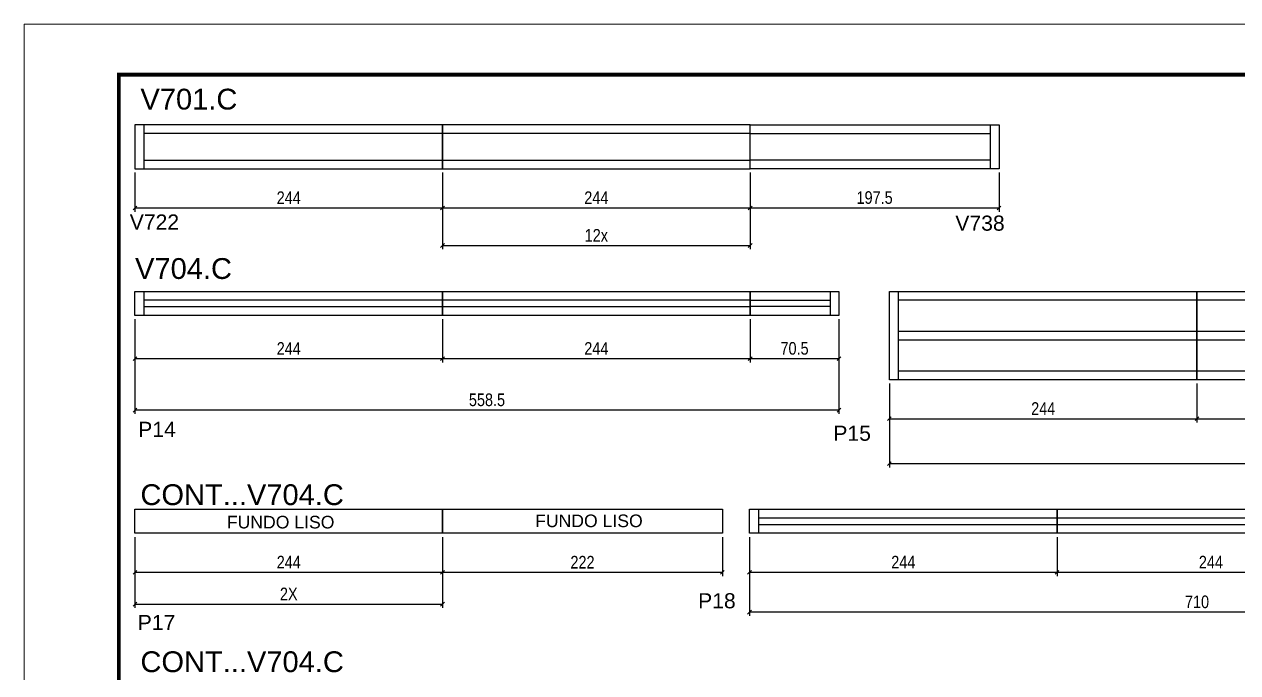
# Model space of a CAD drawing. Extents: x 1635 to 7875, y 358 to 2556.
# Drawn here: x 3233 to 4196, y 893 to 1408 of the extents above; entities that cross this region are included whole.
import ezdxf

# ---------------------------------------------------------------- set-up
doc = ezdxf.new("R2010")
doc.units = 0
doc.linetypes.add('DASHED', pattern=[0.75, 0.5, -0.25])
for name, color, linetype in [('5', 5, 'Continuous'), ('COTA', 241, 'Continuous'), ('NOMENCLATURA', 7, 'Continuous'), ('Painéis', 200, 'Continuous'), ('SARR_2.2x7', 40, 'Continuous')]:
    doc.layers.add(name, color=color, linetype=linetype)
doc.layers.add('Folhas', color=255, linetype='Continuous', lineweight=9)
doc.layers.add('SARRAFO DE PRESSAO', color=251, linetype='DASHED', lineweight=9)
doc.styles.add('ARIAL', font='arial.ttf')
doc.styles.add('COTA TECNICA-50', font='techl___.ttf', dxfattribs={"height": 10})
doc.styles.get("Standard").update_dxf_attribs({"font": 'arial.ttf'})
doc.dimstyles.new('COTA PAINEL-50', dxfattribs={"dimtxt": 10, "dimasz": 3, "dimexe": 3, "dimexo": 3, "dimgap": 3, "dimtad": 1, "dimdec": 1, "dimzin": 12, "dimdsep": 46, "dimtxsty": 'COTA TECNICA-50', "dimblk1": 'OBLIQUE', "dimblk2": 'OBLIQUE', "dimsah": 1, "dimcen": 0.9, "dimclrd": 4, "dimclre": 4, "dimclrt": 240, "dimadec": 1, "dimazin": 3, "dimtfac": 1, "dimtdec": 1, "dimtmove": 0, "dimatfit": 3, "dimfxl": 1, "dimtolj": 1, "dimtzin": 12, "dimarcsym": 0})

# ---------------------------------------------------------------- blocks, each defined once
blk = doc.blocks.new('9999999999')
at = {"layer": 'Folhas'}
blk.add_lwpolyline([(98138.98, 34190.21), (99623.98, 34190.21), (99623.98, 35240.21), (98138.98, 35240.21)], close=True, dxfattribs=at)
at = {"layer": 'Folhas', "color": 30, "const_width": 3}
blk.add_lwpolyline([(98213.98, 34230.21), (99583.98, 34230.21), (99583.98, 35200.21), (98213.98, 35200.21)], close=True, dxfattribs=at)
blk = doc.blocks.new('_Oblique')
at = {"color": 0, "linetype": 'ByBlock', "lineweight": -2}
blk.add_line((-0.5, -0.5), (0.5, 0.5), dxfattribs=at)
blk = doc.blocks.new('*D6')
at = {"layer": 'COTA', "color": 4, "linetype": 'ByBlock', "lineweight": -2, "transparency": 16777216}
for p, q in [((3809.09, 1290.09), (3809.09, 1259.1)), ((4006.61, 1290.09), (4006.61, 1259.1)), ((3809.09, 1262.1), (4006.61, 1262.1))]:
    blk.add_line(p, q, dxfattribs=at)
at = {"layer": 'Defpoints', "color": 0, "linetype": 'ByBlock', "transparency": 16777216}
for p in [(3809.09, 1293.09), (4006.61, 1293.09), (4006.61, 1262.1)]:
    blk.add_point(p, dxfattribs=at)
at = {"layer": 'COTA', "color": 4, "linetype": 'ByBlock', "lineweight": -2, "transparency": 16777216, "xscale": 3, "yscale": 3, "zscale": 3, "rotation": 180}
blk.add_blockref('_Oblique', (3809.09, 1262.1), dxfattribs=at)
at = {"layer": 'COTA', "color": 4, "linetype": 'ByBlock', "lineweight": -2, "transparency": 16777216, "xscale": 3, "yscale": 3, "zscale": 3}
blk.add_blockref('_Oblique', (4006.61, 1262.1), dxfattribs=at)
at = {"layer": 'COTA', "color": 240, "linetype": 'ByBlock', "transparency": 16777216, "insert": (3907.85, 1270.24), "char_height": 10, "attachment_point": 5, "style": 'COTA TECNICA-50'}
blk.add_mtext('\\A1;197.5', dxfattribs=at)
blk = doc.blocks.new('*D7')
at = {"layer": 'COTA', "color": 4, "linetype": 'ByBlock', "lineweight": -2, "transparency": 16777216}
for p, q in [((3321.09, 1290.09), (3321.09, 1259.1)), ((3565.09, 1290.09), (3565.09, 1259.1)), ((3321.09, 1262.1), (3565.09, 1262.1))]:
    blk.add_line(p, q, dxfattribs=at)
at = {"layer": 'Defpoints', "color": 0, "linetype": 'ByBlock', "transparency": 16777216}
for p in [(3321.09, 1293.09), (3565.09, 1293.09), (3565.09, 1262.1)]:
    blk.add_point(p, dxfattribs=at)
at = {"layer": 'COTA', "color": 4, "linetype": 'ByBlock', "lineweight": -2, "transparency": 16777216, "xscale": 3, "yscale": 3, "zscale": 3, "rotation": 180}
blk.add_blockref('_Oblique', (3321.09, 1262.1), dxfattribs=at)
at = {"layer": 'COTA', "color": 4, "linetype": 'ByBlock', "lineweight": -2, "transparency": 16777216, "xscale": 3, "yscale": 3, "zscale": 3}
blk.add_blockref('_Oblique', (3565.09, 1262.1), dxfattribs=at)
at = {"layer": 'COTA', "color": 240, "linetype": 'ByBlock', "transparency": 16777216, "insert": (3443.09, 1270.18), "char_height": 10, "attachment_point": 5, "style": 'COTA TECNICA-50'}
blk.add_mtext('\\A1;244', dxfattribs=at)
blk = doc.blocks.new('*D8')
at = {"layer": 'COTA', "color": 4, "linetype": 'ByBlock', "lineweight": -2, "transparency": 16777216}
for p, q in [((3565.09, 1290.09), (3565.09, 1259.1)), ((3809.09, 1290.09), (3809.09, 1259.1)), ((3565.09, 1262.1), (3809.09, 1262.1))]:
    blk.add_line(p, q, dxfattribs=at)
at = {"layer": 'Defpoints', "color": 0, "linetype": 'ByBlock', "transparency": 16777216}
for p in [(3565.09, 1293.09), (3809.09, 1293.09), (3809.09, 1262.1)]:
    blk.add_point(p, dxfattribs=at)
at = {"layer": 'COTA', "color": 4, "linetype": 'ByBlock', "lineweight": -2, "transparency": 16777216, "xscale": 3, "yscale": 3, "zscale": 3, "rotation": 180}
blk.add_blockref('_Oblique', (3565.09, 1262.1), dxfattribs=at)
at = {"layer": 'COTA', "color": 4, "linetype": 'ByBlock', "lineweight": -2, "transparency": 16777216, "xscale": 3, "yscale": 3, "zscale": 3}
blk.add_blockref('_Oblique', (3809.09, 1262.1), dxfattribs=at)
at = {"layer": 'COTA', "color": 240, "linetype": 'ByBlock', "transparency": 16777216, "insert": (3687.09, 1270.18), "char_height": 10, "attachment_point": 5, "style": 'COTA TECNICA-50'}
blk.add_mtext('\\A1;244', dxfattribs=at)
blk = doc.blocks.new('*D55')
at = {"layer": 'Defpoints', "color": 0, "linetype": 'ByBlock', "transparency": 16777216}
for p in [(3565.09, 1293.09), (3809.09, 1293.09), (3809.09, 1232.3)]:
    blk.add_point(p, dxfattribs=at)
at = {"layer": 'Painéis', "color": 4, "linetype": 'ByBlock', "lineweight": -2, "transparency": 16777216}
for p, q in [((3565.09, 1290.09), (3565.09, 1229.3)), ((3809.09, 1290.09), (3809.09, 1229.3)), ((3565.09, 1232.3), (3809.09, 1232.3))]:
    blk.add_line(p, q, dxfattribs=at)
at = {"layer": 'Painéis', "color": 4, "linetype": 'ByBlock', "lineweight": -2, "transparency": 16777216, "xscale": 3, "yscale": 3, "zscale": 3, "rotation": 180}
blk.add_blockref('_Oblique', (3565.09, 1232.3), dxfattribs=at)
at = {"layer": 'Painéis', "color": 4, "linetype": 'ByBlock', "lineweight": -2, "transparency": 16777216, "xscale": 3, "yscale": 3, "zscale": 3}
blk.add_blockref('_Oblique', (3809.09, 1232.3), dxfattribs=at)
at = {"layer": 'Painéis', "color": 240, "linetype": 'ByBlock', "transparency": 16777216, "insert": (3687.09, 1240.35), "char_height": 10, "attachment_point": 5, "style": 'COTA TECNICA-50'}
blk.add_mtext('\\A1;12x', dxfattribs=at)
blk = doc.blocks.new('*D81')
at = {"layer": 'Defpoints', "color": 0, "linetype": 'ByBlock', "transparency": 16777216}
for p in [(3321.09, 1176.85), (3879.59, 1176.85), (3321.09, 1101.7)]:
    blk.add_point(p, dxfattribs=at)
at = {"layer": 'Painéis', "color": 4, "linetype": 'ByBlock', "lineweight": -2, "transparency": 16777216}
for p, q in [((3321.09, 1173.85), (3321.09, 1098.7)), ((3879.59, 1173.85), (3879.59, 1098.7)), ((3879.59, 1101.7), (3321.09, 1101.7))]:
    blk.add_line(p, q, dxfattribs=at)
at = {"layer": 'Painéis', "color": 4, "linetype": 'ByBlock', "lineweight": -2, "transparency": 16777216, "xscale": 3, "yscale": 3, "zscale": 3, "rotation": 180}
blk.add_blockref('_Oblique', (3321.09, 1101.7), dxfattribs=at)
at = {"layer": 'Painéis', "color": 4, "linetype": 'ByBlock', "lineweight": -2, "transparency": 16777216, "xscale": 3, "yscale": 3, "zscale": 3}
blk.add_blockref('_Oblique', (3879.59, 1101.7), dxfattribs=at)
at = {"layer": 'Painéis', "color": 240, "linetype": 'ByBlock', "transparency": 16777216, "insert": (3600.34, 1109.83), "char_height": 10, "attachment_point": 5, "style": 'COTA TECNICA-50'}
blk.add_mtext('\\A1;558.5', dxfattribs=at)
blk = doc.blocks.new('*D82')
at = {"layer": 'Defpoints', "color": 0, "linetype": 'ByBlock', "transparency": 16777216}
for p in [(3919.59, 1125.85), (4629.59, 1125.85), (4629.59, 1059.29)]:
    blk.add_point(p, dxfattribs=at)
at = {"layer": 'Painéis', "color": 4, "linetype": 'ByBlock', "lineweight": -2, "transparency": 16777216}
for p, q in [((3919.59, 1122.85), (3919.59, 1056.29)), ((4629.59, 1122.85), (4629.59, 1056.29)), ((3919.59, 1059.29), (4629.59, 1059.29))]:
    blk.add_line(p, q, dxfattribs=at)
at = {"layer": 'Painéis', "color": 4, "linetype": 'ByBlock', "lineweight": -2, "transparency": 16777216, "xscale": 3, "yscale": 3, "zscale": 3, "rotation": 180}
blk.add_blockref('_Oblique', (3919.59, 1059.29), dxfattribs=at)
at = {"layer": 'Painéis', "color": 4, "linetype": 'ByBlock', "lineweight": -2, "transparency": 16777216, "xscale": 3, "yscale": 3, "zscale": 3}
blk.add_blockref('_Oblique', (4629.59, 1059.29), dxfattribs=at)
at = {"layer": 'Painéis', "color": 240, "linetype": 'ByBlock', "transparency": 16777216, "insert": (4274.59, 1067.39), "char_height": 10, "attachment_point": 5, "style": 'COTA TECNICA-50'}
blk.add_mtext('\\A1;710', dxfattribs=at)
blk = doc.blocks.new('*D31')
at = {"layer": 'Defpoints', "color": 0, "linetype": 'ByBlock', "transparency": 16777216}
for p in [(3321.09, 1176.85), (3565.09, 1176.85), (3565.09, 1142.53)]:
    blk.add_point(p, dxfattribs=at)
at = {"layer": 'Painéis', "color": 4, "linetype": 'ByBlock', "lineweight": -2, "transparency": 16777216}
for p, q in [((3321.09, 1173.85), (3321.09, 1139.53)), ((3565.09, 1173.85), (3565.09, 1139.53)), ((3321.09, 1142.53), (3565.09, 1142.53))]:
    blk.add_line(p, q, dxfattribs=at)
at = {"layer": 'Painéis', "color": 4, "linetype": 'ByBlock', "lineweight": -2, "transparency": 16777216, "xscale": 3, "yscale": 3, "zscale": 3, "rotation": 180}
blk.add_blockref('_Oblique', (3321.09, 1142.53), dxfattribs=at)
at = {"layer": 'Painéis', "color": 4, "linetype": 'ByBlock', "lineweight": -2, "transparency": 16777216, "xscale": 3, "yscale": 3, "zscale": 3}
blk.add_blockref('_Oblique', (3565.09, 1142.53), dxfattribs=at)
at = {"layer": 'Painéis', "color": 240, "linetype": 'ByBlock', "transparency": 16777216, "insert": (3443.09, 1150.61), "char_height": 10, "attachment_point": 5, "style": 'COTA TECNICA-50'}
blk.add_mtext('\\A1;244', dxfattribs=at)
blk = doc.blocks.new('*D32')
at = {"layer": 'Defpoints', "color": 0, "linetype": 'ByBlock', "transparency": 16777216}
for p in [(3565.09, 1176.85), (3809.09, 1176.85), (3809.09, 1142.53)]:
    blk.add_point(p, dxfattribs=at)
at = {"layer": 'Painéis', "color": 4, "linetype": 'ByBlock', "lineweight": -2, "transparency": 16777216}
for p, q in [((3565.09, 1173.85), (3565.09, 1139.53)), ((3809.09, 1173.85), (3809.09, 1139.53)), ((3565.09, 1142.53), (3809.09, 1142.53))]:
    blk.add_line(p, q, dxfattribs=at)
at = {"layer": 'Painéis', "color": 4, "linetype": 'ByBlock', "lineweight": -2, "transparency": 16777216, "xscale": 3, "yscale": 3, "zscale": 3, "rotation": 180}
blk.add_blockref('_Oblique', (3565.09, 1142.53), dxfattribs=at)
at = {"layer": 'Painéis', "color": 4, "linetype": 'ByBlock', "lineweight": -2, "transparency": 16777216, "xscale": 3, "yscale": 3, "zscale": 3}
blk.add_blockref('_Oblique', (3809.09, 1142.53), dxfattribs=at)
at = {"layer": 'Painéis', "color": 240, "linetype": 'ByBlock', "transparency": 16777216, "insert": (3687.09, 1150.61), "char_height": 10, "attachment_point": 5, "style": 'COTA TECNICA-50'}
blk.add_mtext('\\A1;244', dxfattribs=at)
blk = doc.blocks.new('*D83')
at = {"layer": 'Defpoints', "color": 0, "linetype": 'ByBlock', "transparency": 16777216}
for p in [(3809.09, 1176.85), (3879.59, 1176.85), (3879.59, 1142.53)]:
    blk.add_point(p, dxfattribs=at)
at = {"layer": 'Painéis', "color": 4, "linetype": 'ByBlock', "lineweight": -2, "transparency": 16777216}
for p, q in [((3809.09, 1173.85), (3809.09, 1139.53)), ((3879.59, 1173.85), (3879.59, 1139.53)), ((3809.09, 1142.53), (3879.59, 1142.53))]:
    blk.add_line(p, q, dxfattribs=at)
at = {"layer": 'Painéis', "color": 4, "linetype": 'ByBlock', "lineweight": -2, "transparency": 16777216, "xscale": 3, "yscale": 3, "zscale": 3, "rotation": 180}
blk.add_blockref('_Oblique', (3809.09, 1142.53), dxfattribs=at)
at = {"layer": 'Painéis', "color": 4, "linetype": 'ByBlock', "lineweight": -2, "transparency": 16777216, "xscale": 3, "yscale": 3, "zscale": 3}
blk.add_blockref('_Oblique', (3879.59, 1142.53), dxfattribs=at)
at = {"layer": 'Painéis', "color": 240, "linetype": 'ByBlock', "transparency": 16777216, "insert": (3844.34, 1150.64), "char_height": 10, "attachment_point": 5, "style": 'COTA TECNICA-50'}
blk.add_mtext('\\A1;70.5', dxfattribs=at)
blk = doc.blocks.new('*D85')
at = {"layer": 'COTA', "color": 4, "linetype": 'ByBlock', "lineweight": -2, "transparency": 16777216}
for p, q in [((3919.59, 1122.85), (3919.59, 1091.86)), ((4163.59, 1122.85), (4163.59, 1091.86)), ((3919.59, 1094.86), (4163.59, 1094.86))]:
    blk.add_line(p, q, dxfattribs=at)
at = {"layer": 'Defpoints', "color": 0, "linetype": 'ByBlock', "transparency": 16777216}
for p in [(3919.59, 1125.85), (4163.59, 1125.85), (4163.59, 1094.86)]:
    blk.add_point(p, dxfattribs=at)
at = {"layer": 'COTA', "color": 4, "linetype": 'ByBlock', "lineweight": -2, "transparency": 16777216, "xscale": 3, "yscale": 3, "zscale": 3, "rotation": 180}
blk.add_blockref('_Oblique', (3919.59, 1094.86), dxfattribs=at)
at = {"layer": 'COTA', "color": 4, "linetype": 'ByBlock', "lineweight": -2, "transparency": 16777216, "xscale": 3, "yscale": 3, "zscale": 3}
blk.add_blockref('_Oblique', (4163.59, 1094.86), dxfattribs=at)
at = {"layer": 'COTA', "color": 240, "linetype": 'ByBlock', "transparency": 16777216, "insert": (4041.59, 1102.93), "char_height": 10, "attachment_point": 5, "style": 'COTA TECNICA-50'}
blk.add_mtext('\\A1;244', dxfattribs=at)
blk = doc.blocks.new('*D33')
at = {"layer": 'COTA', "color": 4, "linetype": 'ByBlock', "lineweight": -2, "transparency": 16777216}
for p, q in [((4163.59, 1122.85), (4163.59, 1091.86)), ((4407.59, 1122.85), (4407.59, 1091.86)), ((4163.59, 1094.86), (4407.59, 1094.86))]:
    blk.add_line(p, q, dxfattribs=at)
at = {"layer": 'Defpoints', "color": 0, "linetype": 'ByBlock', "transparency": 16777216}
for p in [(4163.59, 1125.85), (4407.59, 1125.85), (4407.59, 1094.86)]:
    blk.add_point(p, dxfattribs=at)
at = {"layer": 'COTA', "color": 4, "linetype": 'ByBlock', "lineweight": -2, "transparency": 16777216, "xscale": 3, "yscale": 3, "zscale": 3, "rotation": 180}
blk.add_blockref('_Oblique', (4163.59, 1094.86), dxfattribs=at)
at = {"layer": 'COTA', "color": 4, "linetype": 'ByBlock', "lineweight": -2, "transparency": 16777216, "xscale": 3, "yscale": 3, "zscale": 3}
blk.add_blockref('_Oblique', (4407.59, 1094.86), dxfattribs=at)
at = {"layer": 'COTA', "color": 240, "linetype": 'ByBlock', "transparency": 16777216, "insert": (4285.59, 1102.93), "char_height": 10, "attachment_point": 5, "style": 'COTA TECNICA-50'}
blk.add_mtext('\\A1;244', dxfattribs=at)
blk = doc.blocks.new('*D87')
at = {"layer": 'COTA', "color": 4, "linetype": 'ByBlock', "lineweight": -2, "transparency": 16777216}
for p, q in [((3321.09, 1001.07), (3321.09, 970.08)), ((3565.09, 1001.07), (3565.09, 970.08)), ((3321.09, 973.08), (3565.09, 973.08))]:
    blk.add_line(p, q, dxfattribs=at)
at = {"layer": 'Defpoints', "color": 0, "linetype": 'ByBlock', "transparency": 16777216}
for p in [(3321.09, 1004.07), (3565.09, 1004.07), (3565.09, 973.08)]:
    blk.add_point(p, dxfattribs=at)
at = {"layer": 'COTA', "color": 4, "linetype": 'ByBlock', "lineweight": -2, "transparency": 16777216, "xscale": 3, "yscale": 3, "zscale": 3, "rotation": 180}
blk.add_blockref('_Oblique', (3321.09, 973.08), dxfattribs=at)
at = {"layer": 'COTA', "color": 4, "linetype": 'ByBlock', "lineweight": -2, "transparency": 16777216, "xscale": 3, "yscale": 3, "zscale": 3}
blk.add_blockref('_Oblique', (3565.09, 973.08), dxfattribs=at)
at = {"layer": 'COTA', "color": 240, "linetype": 'ByBlock', "transparency": 16777216, "insert": (3443.09, 981.15), "char_height": 10, "attachment_point": 5, "style": 'COTA TECNICA-50'}
blk.add_mtext('\\A1;244', dxfattribs=at)
blk = doc.blocks.new('*D34')
at = {"layer": 'COTA', "color": 4, "linetype": 'ByBlock', "lineweight": -2, "transparency": 16777216}
for p, q in [((3565.09, 1001.07), (3565.09, 970.08)), ((3787.09, 1001.07), (3787.09, 970.08)), ((3565.09, 973.08), (3787.09, 973.08))]:
    blk.add_line(p, q, dxfattribs=at)
at = {"layer": 'Defpoints', "color": 0, "linetype": 'ByBlock', "transparency": 16777216}
for p in [(3565.09, 1004.07), (3787.09, 1004.07), (3787.09, 973.08)]:
    blk.add_point(p, dxfattribs=at)
at = {"layer": 'COTA', "color": 4, "linetype": 'ByBlock', "lineweight": -2, "transparency": 16777216, "xscale": 3, "yscale": 3, "zscale": 3, "rotation": 180}
blk.add_blockref('_Oblique', (3565.09, 973.08), dxfattribs=at)
at = {"layer": 'COTA', "color": 4, "linetype": 'ByBlock', "lineweight": -2, "transparency": 16777216, "xscale": 3, "yscale": 3, "zscale": 3}
blk.add_blockref('_Oblique', (3787.09, 973.08), dxfattribs=at)
at = {"layer": 'COTA', "color": 240, "linetype": 'ByBlock', "transparency": 16777216, "insert": (3676.09, 981.08), "char_height": 10, "attachment_point": 5, "style": 'COTA TECNICA-50'}
blk.add_mtext('\\A1;222', dxfattribs=at)
blk = doc.blocks.new('*D89')
at = {"layer": 'COTA', "color": 4, "linetype": 'ByBlock', "lineweight": -2, "transparency": 16777216}
for p, q in [((3808.62, 1001.07), (3808.62, 970.08)), ((4052.62, 1001.07), (4052.62, 970.08)), ((3808.62, 973.08), (4052.62, 973.08))]:
    blk.add_line(p, q, dxfattribs=at)
at = {"layer": 'Defpoints', "color": 0, "linetype": 'ByBlock', "transparency": 16777216}
for p in [(3808.62, 1004.07), (4052.62, 1004.07), (4052.62, 973.08)]:
    blk.add_point(p, dxfattribs=at)
at = {"layer": 'COTA', "color": 4, "linetype": 'ByBlock', "lineweight": -2, "transparency": 16777216, "xscale": 3, "yscale": 3, "zscale": 3, "rotation": 180}
blk.add_blockref('_Oblique', (3808.62, 973.08), dxfattribs=at)
at = {"layer": 'COTA', "color": 4, "linetype": 'ByBlock', "lineweight": -2, "transparency": 16777216, "xscale": 3, "yscale": 3, "zscale": 3}
blk.add_blockref('_Oblique', (4052.62, 973.08), dxfattribs=at)
at = {"layer": 'COTA', "color": 240, "linetype": 'ByBlock', "transparency": 16777216, "insert": (3930.62, 981.15), "char_height": 10, "attachment_point": 5, "style": 'COTA TECNICA-50'}
blk.add_mtext('\\A1;244', dxfattribs=at)
blk = doc.blocks.new('*D35')
at = {"layer": 'COTA', "color": 4, "linetype": 'ByBlock', "lineweight": -2, "transparency": 16777216}
for p, q in [((4052.62, 1001.07), (4052.62, 970.08)), ((4296.62, 1001.07), (4296.62, 970.08)), ((4052.62, 973.08), (4296.62, 973.08))]:
    blk.add_line(p, q, dxfattribs=at)
at = {"layer": 'Defpoints', "color": 0, "linetype": 'ByBlock', "transparency": 16777216}
for p in [(4052.62, 1004.07), (4296.62, 1004.07), (4296.62, 973.08)]:
    blk.add_point(p, dxfattribs=at)
at = {"layer": 'COTA', "color": 4, "linetype": 'ByBlock', "lineweight": -2, "transparency": 16777216, "xscale": 3, "yscale": 3, "zscale": 3, "rotation": 180}
blk.add_blockref('_Oblique', (4052.62, 973.08), dxfattribs=at)
at = {"layer": 'COTA', "color": 4, "linetype": 'ByBlock', "lineweight": -2, "transparency": 16777216, "xscale": 3, "yscale": 3, "zscale": 3}
blk.add_blockref('_Oblique', (4296.62, 973.08), dxfattribs=at)
at = {"layer": 'COTA', "color": 240, "linetype": 'ByBlock', "transparency": 16777216, "insert": (4174.62, 981.15), "char_height": 10, "attachment_point": 5, "style": 'COTA TECNICA-50'}
blk.add_mtext('\\A1;244', dxfattribs=at)
blk = doc.blocks.new('*D36')
at = {"layer": 'COTA', "color": 4, "linetype": 'ByBlock', "lineweight": -2, "transparency": 16777216}
for p, q in [((3808.62, 1001.07), (3808.62, 938.51)), ((4518.65, 1001.07), (4518.65, 938.51)), ((4518.65, 941.51), (3808.62, 941.51))]:
    blk.add_line(p, q, dxfattribs=at)
at = {"layer": 'Defpoints', "color": 0, "linetype": 'ByBlock', "transparency": 16777216}
for p in [(3808.62, 1004.07), (4518.65, 1004.07), (3808.62, 941.51)]:
    blk.add_point(p, dxfattribs=at)
at = {"layer": 'COTA', "color": 4, "linetype": 'ByBlock', "lineweight": -2, "transparency": 16777216, "xscale": 3, "yscale": 3, "zscale": 3, "rotation": 180}
blk.add_blockref('_Oblique', (3808.62, 941.51), dxfattribs=at)
at = {"layer": 'COTA', "color": 4, "linetype": 'ByBlock', "lineweight": -2, "transparency": 16777216, "xscale": 3, "yscale": 3, "zscale": 3}
blk.add_blockref('_Oblique', (4518.65, 941.51), dxfattribs=at)
at = {"layer": 'COTA', "color": 240, "linetype": 'ByBlock', "transparency": 16777216, "insert": (4163.64, 949.61), "char_height": 10, "attachment_point": 5, "style": 'COTA TECNICA-50'}
blk.add_mtext('\\A1;710', dxfattribs=at)
blk = doc.blocks.new('*D62')
at = {"layer": 'Defpoints', "color": 0, "linetype": 'ByBlock', "transparency": 16777216}
for p in [(3321.09, 1004.07), (3565.09, 1004.07), (3565.09, 947.85)]:
    blk.add_point(p, dxfattribs=at)
at = {"layer": 'Painéis', "color": 4, "linetype": 'ByBlock', "lineweight": -2, "transparency": 16777216}
for p, q in [((3321.09, 1001.07), (3321.09, 944.85)), ((3565.09, 1001.07), (3565.09, 944.85)), ((3321.09, 947.85), (3565.09, 947.85))]:
    blk.add_line(p, q, dxfattribs=at)
at = {"layer": 'Painéis', "color": 4, "linetype": 'ByBlock', "lineweight": -2, "transparency": 16777216, "xscale": 3, "yscale": 3, "zscale": 3, "rotation": 180}
blk.add_blockref('_Oblique', (3321.09, 947.85), dxfattribs=at)
at = {"layer": 'Painéis', "color": 4, "linetype": 'ByBlock', "lineweight": -2, "transparency": 16777216, "xscale": 3, "yscale": 3, "zscale": 3}
blk.add_blockref('_Oblique', (3565.09, 947.85), dxfattribs=at)
at = {"layer": 'Painéis', "color": 240, "linetype": 'ByBlock', "transparency": 16777216, "insert": (3443.09, 955.91), "char_height": 10, "attachment_point": 5, "style": 'COTA TECNICA-50'}
blk.add_mtext('\\A1;2X', dxfattribs=at)

msp = doc.modelspace()

# ---------------------------------------------------------------- linework, layer by layer
at = {"layer": 'Painéis', "linetype": 'ByBlock'}
for points in [[(3565.09, 1328.09), (3321.09, 1328.09), (3321.09, 1293.09), (3565.09, 1293.09)], [(3565.09, 1293.09), (3809.09, 1293.09), (3809.09, 1328.09), (3565.09, 1328.09)], [(4006.61, 1293.09), (3809.09, 1293.09), (3809.09, 1328.09), (4006.61, 1328.09)], [(3565.09, 1176.85), (3321.09, 1176.85), (3321.09, 1195.85), (3565.09, 1195.85)], [(3809.09, 1176.85), (3565.09, 1176.85), (3565.09, 1195.85), (3809.09, 1195.85)], [(3809.09, 1195.85), (3879.59, 1195.85), (3879.59, 1176.85), (3809.09, 1176.85)], [(3919.59, 1195.85), (4629.59, 1195.85), (4629.59, 1125.85), (3919.59, 1125.85)]]:
    msp.add_lwpolyline(points, close=True, dxfattribs=at)
at = {"layer": 'Painéis', "linetype": 'Continuous'}
for points in [[(3919.59, 1195.85), (4163.59, 1195.85), (4163.59, 1125.85), (3919.59, 1125.85)], [(4163.59, 1195.85), (4407.59, 1195.85), (4407.59, 1125.85), (4163.59, 1125.85)], [(3321.09, 1023.07), (3565.09, 1023.07), (3565.09, 1004.07), (3321.09, 1004.07)], [(3565.09, 1023.07), (3787.09, 1023.07), (3787.09, 1004.07), (3565.09, 1004.07)], [(3808.62, 1023.07), (4052.62, 1023.07), (4052.62, 1004.07), (3808.62, 1004.07)], [(4052.62, 1023.07), (4296.62, 1023.07), (4296.62, 1004.07), (4052.62, 1004.07)]]:
    msp.add_lwpolyline(points, close=True, dxfattribs=at)
at = {"layer": 'SARR_2.2x7', "linetype": 'Continuous'}
for p, q in [((3328.09, 1328.09), (3328.09, 1293.09)), ((3565.09, 1321.09), (3328.09, 1321.09)), ((3809.09, 1321.09), (3565.09, 1321.09)), ((3809.09, 1321.09), (3999.64, 1321.09)), ((3999.64, 1328.09), (3999.64, 1293.09)), ((3328.09, 1300.09), (3565.09, 1300.09)), ((3565.09, 1300.09), (3809.09, 1300.09)), ((3999.64, 1300.09), (3809.09, 1300.09)), ((3328.09, 1195.85), (3328.09, 1176.85)), ((3872.59, 1195.85), (3872.59, 1176.85)), ((3926.59, 1195.85), (3926.59, 1125.85)), ((3565.09, 1188.85), (3328.09, 1188.85)), ((3809.09, 1188.85), (3565.09, 1188.85)), ((3809.09, 1188.85), (3872.59, 1188.85)), ((4163.59, 1188.85), (3926.59, 1188.85)), ((4407.59, 1188.85), (4163.59, 1188.85)), ((3328.09, 1183.85), (3565.09, 1183.85)), ((3565.09, 1183.85), (3809.09, 1183.85)), ((3872.59, 1183.85), (3809.09, 1183.85)), ((3926.59, 1164.35), (4163.59, 1164.35)), ((3926.59, 1157.35), (4163.59, 1157.35)), ((4163.59, 1164.35), (4407.59, 1164.35)), ((4163.59, 1157.35), (4407.59, 1157.35)), ((3926.59, 1132.85), (4163.59, 1132.85)), ((4163.59, 1132.85), (4407.59, 1132.85)), ((3815.62, 1023.07), (3815.62, 1004.07)), ((4052.62, 1016.07), (3815.62, 1016.07)), ((3815.62, 1011.07), (4052.62, 1011.07)), ((4296.62, 1016.07), (4052.62, 1016.07)), ((4052.62, 1011.07), (4296.62, 1011.07))]:
    msp.add_line(p, q, dxfattribs=at)

# ---------------------------------------------------------------- block references
at = {"layer": 'SARRAFO DE PRESSAO', "color": 6, "linetype": 'ByBlock'}
msp.add_blockref('9999999999', (-94905.71, -33832.47), dxfattribs=at)

# ---------------------------------------------------------------- texts
at = {"color": 0, "linetype": 'Continuous', "ltscale": 5, "style": 'ARIAL'}
for p in [(3393.95, 1007.88), (3638.52, 1008.91)]:
    msp.add_text('FUNDO LISO', height=10, dxfattribs=at).set_placement(p)
at = {"layer": '5', "linetype": 'Continuous'}
for s, p in [('V722', (3316.95, 1244.9)), ('V738', (3971.9, 1244.02)), ('P14', (3323.65, 1080.46)), ('P15', (3875.11, 1077.37)), ('P18', (3767.83, 944.52)), ('P17', (3323.27, 927.26))]:
    msp.add_text(s, height=12, rotation=359.99996, dxfattribs=at).set_placement(p)
at = {"layer": 'NOMENCLATURA', "linetype": 'Continuous'}
for s, p in [('V701.C', (3325.44, 1340.11)), ('V704.C', (3321.18, 1205.76)), ('CONT...V704.C', (3325.44, 1026.4)), ('CONT...V704.C', (3325.44, 893.91))]:
    msp.add_text(s, height=16.5, dxfattribs=at).set_placement(p)

# ---------------------------------------------------------------- dimensions: what is measured, and where the dimension line sits
at = {"layer": 'COTA', "linetype": 'ByBlock'}
for p1, p2, picture, middle in [((3321.09, 1293.09), (3565.09, 1293.09), '*D7', (3443.09, 1270.18)), ((3565.09, 1293.09), (3809.09, 1293.09), '*D8', (3687.09, 1270.18)), ((3919.59, 1125.85), (4163.59, 1125.85), '*D85', (4041.59, 1102.93)), ((4163.59, 1125.85), (4407.59, 1125.85), '*D33', (4285.59, 1102.93)), ((3321.09, 1004.07), (3565.09, 1004.07), '*D87', (3443.09, 981.15)), ((3565.09, 1004.07), (3787.09, 1004.07), '*D34', (3676.09, 981.08)), ((3808.62, 1004.07), (4052.62, 1004.07), '*D89', (3930.62, 981.15)), ((4052.62, 1004.07), (4296.62, 1004.07), '*D35', (4174.62, 981.15))]:
    dim = msp.add_aligned_dim(p1=p1, p2=p2, distance=-30.99, dimstyle='COTA PAINEL-50', override={"dimarcsym": 1}, dxfattribs=at)
    dim.commit()
    dim.dimension.update_dxf_attribs({"geometry": picture, "text_midpoint": middle})
for base, p1, p2, picture, middle in [((4006.61, 1262.1), (3809.09, 1293.09), (4006.61, 1293.09), '*D6', (3907.85, 1270.24)), ((3808.62, 941.51), (4518.65, 1004.07), (3808.62, 1004.07), '*D36', (4163.64, 949.61))]:
    dim = msp.add_linear_dim(base=base, p1=p1, p2=p2, dimstyle='COTA PAINEL-50', override={"dimarcsym": 1}, dxfattribs=at)
    dim.commit()
    dim.dimension.update_dxf_attribs({"geometry": picture, "text_midpoint": middle})
at = {"layer": 'Painéis', "linetype": 'ByBlock'}
for base, p1, p2, text, picture, middle in [((3809.09, 1232.3), (3565.09, 1293.09), (3809.09, 1293.09), '12x', '*D55', (3687.09, 1240.35)), ((3565.09, 947.85), (3321.09, 1004.07), (3565.09, 1004.07), '2X', '*D62', (3443.09, 955.91))]:
    dim = msp.add_linear_dim(base=base, p1=p1, p2=p2, text=text, dimstyle='COTA PAINEL-50', override={"dimarcsym": 1}, dxfattribs=at)
    dim.commit()
    dim.dimension.update_dxf_attribs({"geometry": picture, "text_midpoint": middle})
for base, p1, p2, picture, middle in [((3321.09, 1101.7), (3879.59, 1176.85), (3321.09, 1176.85), '*D81', (3600.34, 1109.83)), ((3565.09, 1142.53), (3321.09, 1176.85), (3565.09, 1176.85), '*D31', (3443.09, 1150.61)), ((3809.09, 1142.53), (3565.09, 1176.85), (3809.09, 1176.85), '*D32', (3687.09, 1150.61)), ((3879.59, 1142.53), (3809.09, 1176.85), (3879.59, 1176.85), '*D83', (3844.34, 1150.64)), ((4629.59, 1059.29), (3919.59, 1125.85), (4629.59, 1125.85), '*D82', (4274.59, 1067.39))]:
    dim = msp.add_linear_dim(base=base, p1=p1, p2=p2, dimstyle='COTA PAINEL-50', override={"dimarcsym": 1}, dxfattribs=at)
    dim.commit()
    dim.dimension.update_dxf_attribs({"geometry": picture, "text_midpoint": middle})

doc.saveas('drawing.dxf')
